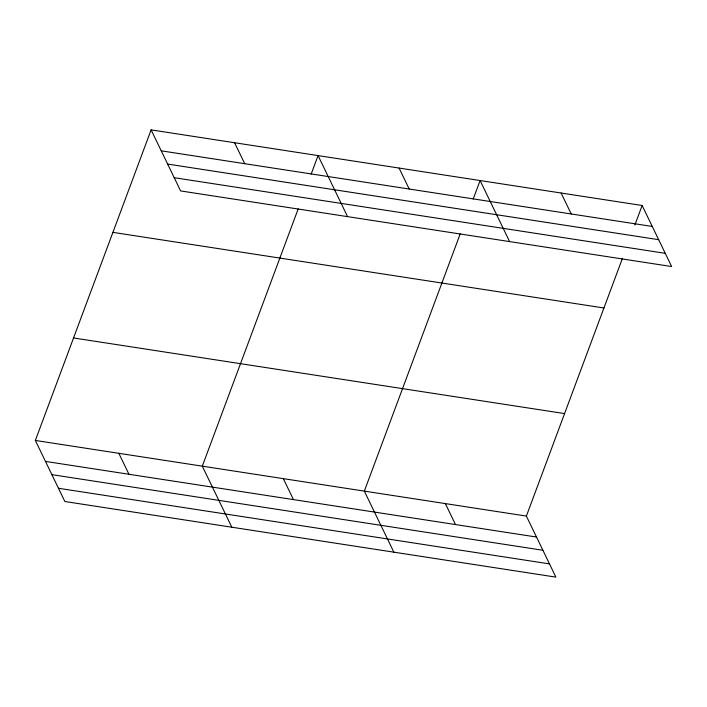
<?xml version="1.0" encoding="UTF-8"?>
<svg xmlns="http://www.w3.org/2000/svg" width="707" height="707" viewBox="0 0 707 707"><rect width="100%" height="100%" fill="white"/><g stroke="black" fill="none" stroke-linecap="round" stroke-linejoin="round"><path stroke-width="1.06" d="M622.275 258.789L526.379 516.075L555.888 577.124L64.858 501.502L35.35 440.452L151.112 129.876L642.142 205.498L671.65 266.548L180.621 190.925L151.112 129.876M298.195 208.883L202.299 466.169L231.816 527.219M311.186 174.037L318.062 155.584L347.57 216.634M460.23 233.84L364.335 491.118L393.852 552.167M473.222 198.985L480.097 180.541L509.614 241.591M634.877 224.967L642.142 205.498M161.24 150.838L652.269 226.452M167.639 164.068L658.668 239.682M174.231 177.696L665.252 253.318M112.908 232.364L603.937 307.987M73.555 337.964L564.575 413.586M35.35 440.452L526.379 516.075M45.487 461.415L536.507 537.037M51.876 474.644L542.905 550.267M58.469 488.272L549.498 563.894M561.119 193.02L571.247 213.982M399.075 168.063L409.212 189.025M445.357 503.596L455.494 524.559M234.583 142.734L244.719 163.688M283.321 478.639L293.449 499.602M118.829 453.311L128.957 474.273"/></g></svg>
